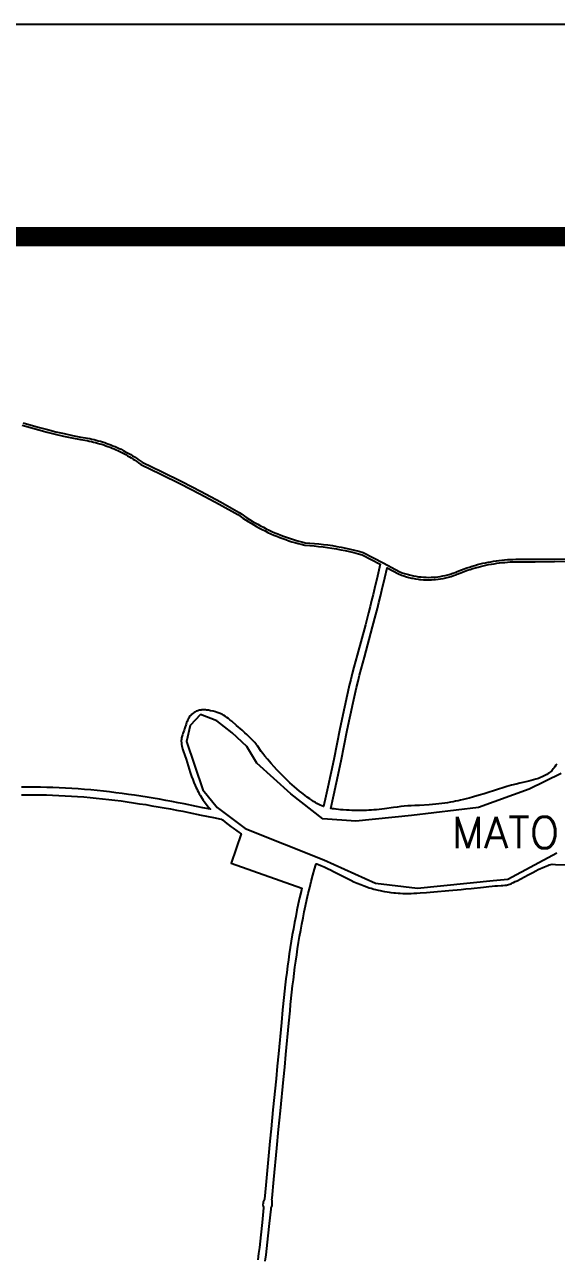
# Model space of a CAD drawing. Header units: metres. Extents: x 731436 to 734980, y 7842414 to 7847426.
# Drawn here: x 732427 to 732851, y 7846445 to 7847426 of the extents above; entities that cross this region are included whole.
import ezdxf
from ezdxf.enums import TextEntityAlignment as Align

# ---------------------------------------------------------------- set-up
doc = ezdxf.new("R2010")
doc.units = ezdxf.units.M
doc.header["$LTSCALE"] = 0.6
doc.linetypes.add('LIN0', pattern=[0])
for name, color, linetype in [('0114001293', 1, 'Continuous'), ('0114001293035', 5, 'Continuous'), ('0114001293036', 5, 'Continuous'), ('0114001293037', 5, 'Continuous'), ('0114001293038', 5, 'Continuous'), ('MARGEM', 5, 'Continuous'), ('MATO', 94, 'LIN0'), ('TEXTO', 7, 'Continuous')]:
    doc.layers.add(name, color=color, linetype=linetype)
doc.styles.add('Simplex', font='simplex.shx')

msp = doc.modelspace()

# ---------------------------------------------------------------- linework, layer by layer
at = {"layer": '0114001293'}
msp.add_lwpolyline([(732425.81, 7847108.97), (732432.32, 7847107.03), (732438.84, 7847105.19), (732445.39, 7847103.45), (732451.96, 7847101.82), (732458.56, 7847100.29), (732465.19, 7847098.87), (732471.88, 7847097.54), (732473.71, 7847097.28), (732475.45, 7847096.99), (732477.18, 7847096.68), (732478.91, 7847096.34), (732480.63, 7847095.97), (732482.35, 7847095.57), (732484.06, 7847095.14), (732485.77, 7847094.68), (732487.46, 7847094.19), (732489.15, 7847093.68), (732490.82, 7847093.14), (732492.49, 7847092.56), (732494.15, 7847091.96), (732495.8, 7847091.34), (732497.43, 7847090.68), (732499.06, 7847090), (732500.67, 7847089.29), (732502.28, 7847088.55), (732503.86, 7847087.79), (732505.44, 7847086.99), (732507, 7847086.18), (732508.55, 7847085.33), (732510.09, 7847084.46), (732511.6, 7847083.57), (732513.11, 7847082.65), (732514.6, 7847081.7), (732516.07, 7847080.73), (732517.52, 7847079.73), (732518.96, 7847078.71), (732520.59, 7847077.52), (732536.55, 7847069.92), (732552.14, 7847062.17), (732567.61, 7847054.18), (732582.95, 7847045.93), (732598.05, 7847037.49), (732599.97, 7847036.12), (732602.05, 7847034.69), (732604.14, 7847033.3), (732606.27, 7847031.94), (732608.41, 7847030.62), (732610.58, 7847029.33), (732612.77, 7847028.09), (732614.98, 7847026.88), (732617.21, 7847025.71), (732619.47, 7847024.58), (732621.74, 7847023.49), (732624.03, 7847022.43), (732626.33, 7847021.42), (732628.66, 7847020.45), (732631, 7847019.51), (732633.35, 7847018.62), (732635.72, 7847017.77), (732638.11, 7847016.96), (732640.51, 7847016.18), (732642.92, 7847015.46), (732645.34, 7847014.77), (732647.78, 7847014.12), (732650.42, 7847013.47), (732654.26, 7847013.21), (732657.85, 7847012.91), (732661.44, 7847012.54), (732665.02, 7847012.12), (732668.6, 7847011.64), (732672.17, 7847011.1), (732675.73, 7847010.5), (732679.28, 7847009.84), (732682.81, 7847009.13), (732686.34, 7847008.36), (732689.85, 7847007.52), (732693.35, 7847006.63), (732696.59, 7847005.75), (732712.56, 7846997.47), (732725.77, 7846990.38), (732727.8, 7846989.59), (732729.73, 7846988.91), (732731.7, 7846988.3), (732732.68, 7846988.02), (732733.66, 7846987.76), (732735.67, 7846987.28), (732736.66, 7846987.08), (732738.68, 7846986.7), (732740.72, 7846986.4), (732741.73, 7846986.28), (732742.74, 7846986.17), (732744.79, 7846986.01), (732746.84, 7846985.91), (732748.89, 7846985.89), (732750.94, 7846985.94), (732753, 7846986.06), (732754, 7846986.14), (732756.05, 7846986.37), (732758.08, 7846986.66), (732760.09, 7846987.03), (732762.11, 7846987.46), (732763.09, 7846987.7), (732765.08, 7846988.24), (732766.05, 7846988.52), (732768.01, 7846989.16), (732769.94, 7846989.87), (732770.89, 7846990.24), (732772.97, 7846991.09), (732775.02, 7846991.9), (732777.09, 7846992.67), (732779.18, 7846993.4), (732781.27, 7846994.1), (732783.38, 7846994.76), (732785.5, 7846995.39), (732787.63, 7846995.98), (732789.77, 7846996.53), (732791.92, 7846997.04), (732794.07, 7846997.52), (732796.24, 7846997.96), (732798.41, 7846998.36), (732800.59, 7846998.72), (732802.78, 7846999.05), (732804.97, 7846999.34), (732807.16, 7846999.59), (732809.36, 7846999.8), (732811.56, 7846999.98), (732813.77, 7847000.11), (732815.97, 7847000.21), (732818.17, 7847000.27), (732833.57, 7847000.23), (732849.02, 7847000.38), (732864.37, 7847000.71)], dxfattribs=at)
at = {"layer": '0114001293035'}
msp.add_lwpolyline([(732618.59, 7846441.62), (732619.31, 7846446.61), (732619.96, 7846451.62), (732620.56, 7846456.63), (732621.12, 7846461.64), (732622.17, 7846471.63), (732623.3, 7846483.02), (732623.49, 7846484.06), (732623.83, 7846485), (732624.08, 7846485.9), (732624.2, 7846486.47), (732624.32, 7846487.65), (732624.32, 7846488.06), (732624.26, 7846488.88), (732624.09, 7846489.99), (732624.05, 7846490.41), (732624.05, 7846490.71), (732624.13, 7846491.58), (732625.54, 7846506.52), (732627.87, 7846531.41), (732629.29, 7846546.32), (732630.75, 7846561.25), (732633.25, 7846586.12), (732634.23, 7846596.08), (732635.18, 7846606.04), (732637.49, 7846630.93), (732638.44, 7846640.85), (732638.94, 7846645.81), (732639.98, 7846655.71), (732640.53, 7846660.65), (732641.11, 7846665.59), (732641.72, 7846670.53), (732642.36, 7846675.46), (732643.03, 7846680.39), (732643.74, 7846685.31), (732644.49, 7846690.23), (732645.27, 7846695.14), (732646.09, 7846700.05), (732646.95, 7846704.94), (732647.86, 7846709.83), (732648.8, 7846714.71), (732649.79, 7846719.58), (732650.82, 7846724.44), (732651.89, 7846729.3), (732653.01, 7846734.14), (732654.18, 7846738.98), (732655.39, 7846743.84), (732656.64, 7846748.68), (732657.92, 7846753.53), (732658.88, 7846757.08), (732659.07, 7846757.65), (732659.23, 7846757.86), (732659.37, 7846757.85), (732659.5, 7846757.83), (732659.74, 7846757.75), (732661.02, 7846757.25), (732662.95, 7846756.45), (732665.51, 7846755.34), (732668.68, 7846753.88), (732670.57, 7846752.97), (732673.07, 7846751.73), (732680.96, 7846747.67), (732684.13, 7846746.07), (732686.73, 7846744.8), (732689.35, 7846743.57), (732692.02, 7846742.39), (732694.69, 7846741.29), (732697.42, 7846740.25), (732699.54, 7846739.5), (732701.59, 7846738.82), (732703.03, 7846738.36), (732705.11, 7846737.76), (732706.57, 7846737.36), (732708.66, 7846736.83), (732710.14, 7846736.49), (732712.25, 7846736.04), (732713.75, 7846735.76), (732715.87, 7846735.4), (732717.38, 7846735.18), (732718.84, 7846734.99), (732720.99, 7846734.75), (732722.51, 7846734.62), (732724.66, 7846734.47), (732726.17, 7846734.4), (732728.33, 7846734.32), (732730.53, 7846734.29), (732732.72, 7846734.29), (732734.91, 7846734.33), (732737.09, 7846734.4), (732739.29, 7846734.5), (732742.16, 7846734.66), (732747.21, 7846735.02), (732752.91, 7846735.51), (732764.93, 7846736.64), (732774.84, 7846737.49), (732778.39, 7846737.8), (732782.67, 7846738.23), (732792.54, 7846739.33), (732796.73, 7846739.76), (732799.52, 7846740.01), (732801.61, 7846740.18), (732803.71, 7846740.32), (732806.53, 7846740.48), (732807.83, 7846740.58), (732809.41, 7846740.75), (732810.7, 7846740.97), (732811.51, 7846741.15), (732812.34, 7846741.38), (732813.4, 7846741.72), (732814.19, 7846742.01), (732814.81, 7846742.25), (732815.59, 7846742.59), (732816.46, 7846742.99), (732817.83, 7846743.67), (732819.24, 7846744.41), (732828.04, 7846749.09), (732831.77, 7846751.04), (732834.26, 7846752.31), (732836.13, 7846753.23), (732838, 7846754.12), (732839.24, 7846754.69), (732841.12, 7846755.51), (732842.37, 7846756.03), (732843.63, 7846756.52), (732844.76, 7846756.94), (732846.08, 7846757.36), (732847.08, 7846757.48), (732849.73, 7846757.42), (732859.69, 7846757.06)], dxfattribs=at)
at = {"layer": '0114001293036'}
msp.add_lwpolyline([(732424.54, 7846812.77), (732429.51, 7846812.82), (732434.48, 7846812.83), (732439.45, 7846812.78), (732444.42, 7846812.68), (732449.39, 7846812.53), (732454.35, 7846812.33), (732459.32, 7846812.08), (732464.29, 7846811.79), (732469.25, 7846811.45), (732474.21, 7846811.07), (732479.16, 7846810.64), (732484.11, 7846810.16), (732489.06, 7846809.65), (732494.01, 7846809.09), (732498.95, 7846808.49), (732503.88, 7846807.85), (732508.82, 7846807.17), (732513.75, 7846806.46), (732518.67, 7846805.71), (732523.59, 7846804.93), (732528.51, 7846804.11), (732533.42, 7846803.27), (732538.33, 7846802.39), (732543.23, 7846801.49), (732548.13, 7846800.57), (732553.03, 7846799.62), (732557.92, 7846798.65), (732567.71, 7846796.66), (732577.48, 7846794.6), (732583.68, 7846793.25), (732584.37, 7846792.94), (732584.59, 7846792.78), (732586.9, 7846790.92), (732589.17, 7846789.14), (732591.47, 7846787.39), (732593.22, 7846786.09), (732596.16, 7846783.99), (732597.92, 7846782.77), (732599.63, 7846781.61), (732591.46, 7846758.3), (732647.89, 7846738.52), (732647.22, 7846735.72), (732647.22, 7846735.72), (732646.07, 7846730.76), (732644.98, 7846725.85), (732643.95, 7846720.99), (732642.94, 7846716.01), (732641.98, 7846711.07), (732641.07, 7846706.13), (732640.2, 7846701.18), (732639.37, 7846696.23), (732638.57, 7846691.27), (732637.82, 7846686.3), (732637.11, 7846681.38), (732636.43, 7846676.4), (732635.78, 7846671.38), (732635.16, 7846666.4), (732634.58, 7846661.42), (732634.02, 7846656.46), (732633.49, 7846651.45), (732632.47, 7846641.48), (732631.52, 7846631.51), (732629.21, 7846606.63), (732628.26, 7846596.68), (732627.28, 7846586.73), (732624.79, 7846561.86), (732623.32, 7846546.92), (732622.37, 7846536.96), (732619.1, 7846502.11), (732618.03, 7846490.91), (732617.95, 7846490.45), (732617.85, 7846490.24), (732617.61, 7846489.79), (732617.15, 7846488.72), (732616.91, 7846487.58), (732616.9, 7846486.42), (732617.11, 7846485.28), (732617.35, 7846484.45), (732617.37, 7846484.25), (732617.36, 7846483.96), (732616.2, 7846472.28), (732615.17, 7846462.38), (732614.62, 7846457.44), (732614.02, 7846452.52), (732613.39, 7846447.6), (732612.69, 7846442.7)], dxfattribs=at)
at = {"layer": '0114001293037'}
msp.add_lwpolyline([(732850.79, 7846837.13), (732850.22, 7846836.25), (732849.44, 7846835.13), (732848.85, 7846834.33), (732848.05, 7846833.32), (732847.43, 7846832.62), (732846.8, 7846831.96), (732845.92, 7846831.14), (732844.99, 7846830.37), (732844.01, 7846829.65), (732842.98, 7846828.98), (732841.91, 7846828.35), (732840.79, 7846827.76), (732839.33, 7846827.08), (732837.81, 7846826.46), (732836.23, 7846825.88), (732834.27, 7846825.24), (732832.24, 7846824.66), (732830.5, 7846824.2), (732828.74, 7846823.76), (732821.48, 7846822.09), (732818.55, 7846821.37), (732814.94, 7846820.42), (732811.03, 7846819.32), (732807.89, 7846818.39), (732804.43, 7846817.33), (732792.93, 7846813.67), (732788.93, 7846812.42), (732784.61, 7846811.13), (732780.97, 7846810.1), (732778.64, 7846809.49), (732776.65, 7846808.99), (732774.32, 7846808.44), (732772.31, 7846808), (732770.3, 7846807.59), (732768.27, 7846807.22), (732766.23, 7846806.87), (732763.83, 7846806.5), (732761.76, 7846806.2), (732759.33, 7846805.89), (732756.89, 7846805.6), (732754.43, 7846805.33), (732749.14, 7846804.81), (732741.66, 7846804.15), (732740.48, 7846804.16), (732737.96, 7846804.14), (732735.04, 7846804.06), (732732.12, 7846803.89), (732729.21, 7846803.64), (732726.69, 7846803.38), (732723.82, 7846803.03), (732720.97, 7846802.66), (732713.58, 7846801.63), (732709.41, 7846801.12), (732707.34, 7846800.9), (732705.28, 7846800.71), (732703.21, 7846800.56), (732701.13, 7846800.44), (732699.4, 7846800.37), (732697.32, 7846800.31), (732695.58, 7846800.28), (732693.5, 7846800.27), (732691.75, 7846800.29), (732689.65, 7846800.34), (732687.55, 7846800.41), (732685.44, 7846800.5), (732683.33, 7846800.62), (732680.85, 7846800.78), (732678.74, 7846800.94), (732676.99, 7846801.11), (732675.26, 7846801.29), (732673.56, 7846801.52), (732672.21, 7846801.73), (732670.8, 7846801.98), (732672.76, 7846810.28), (732673.88, 7846815.17), (732674.97, 7846820.07), (732676.03, 7846824.98), (732677.07, 7846829.88), (732679.08, 7846839.7), (732683.99, 7846864.21), (732686, 7846873.99), (732687.03, 7846878.86), (732688.08, 7846883.74), (732689.16, 7846888.6), (732690.28, 7846893.45), (732691.43, 7846898.29), (732692.62, 7846903.12), (732693.85, 7846907.95), (732695.1, 7846912.78), (732697.66, 7846922.42), (732704.21, 7846946.55), (732706.78, 7846956.24), (732708.04, 7846961.09), (732709.27, 7846965.96), (732710.47, 7846970.83), (732711.64, 7846975.7), (732713.93, 7846985.46), (732715.75, 7846993.47), (732715.75, 7846993.47), (732724.93, 7846988.56), (732727.11, 7846987.71), (732729.11, 7846987.01), (732731.13, 7846986.38), (732732.15, 7846986.09), (732733.17, 7846985.82), (732735.23, 7846985.33), (732736.27, 7846985.11), (732738.35, 7846984.73), (732740.45, 7846984.42), (732741.5, 7846984.29), (732742.56, 7846984.18), (732744.67, 7846984.01), (732746.79, 7846983.91), (732748.9, 7846983.89), (732751.02, 7846983.94), (732753.14, 7846984.07), (732754.19, 7846984.15), (732756.3, 7846984.39), (732758.4, 7846984.69), (732760.48, 7846985.06), (732762.55, 7846985.51), (732763.58, 7846985.76), (732765.63, 7846986.31), (732766.64, 7846986.61), (732768.66, 7846987.27), (732770.65, 7846988), (732771.63, 7846988.38), (732773.71, 7846989.24), (732775.74, 7846990.03), (732777.77, 7846990.79), (732779.83, 7846991.51), (732781.89, 7846992.2), (732783.96, 7846992.85), (732786.05, 7846993.46), (732788.15, 7846994.04), (732790.25, 7846994.59), (732792.37, 7846995.09), (732794.49, 7846995.56), (732796.62, 7846995.99), (732798.76, 7846996.39), (732800.9, 7846996.75), (732803.05, 7846997.07), (732805.21, 7846997.35), (732807.37, 7846997.6), (732809.53, 7846997.81), (732811.7, 7846997.98), (732813.87, 7846998.11), (732816.04, 7846998.21), (732818.19, 7846998.27), (732833.57, 7846998.23), (732849.05, 7846998.38), (732864.36, 7846998.7)], dxfattribs=at)
at = {"layer": '0114001293038'}
msp.add_lwpolyline([(732425.21, 7847107.06), (732431.76, 7847105.1), (732438.31, 7847103.26), (732444.89, 7847101.51), (732451.5, 7847099.87), (732458.13, 7847098.34), (732464.78, 7847096.91), (732471.54, 7847095.57), (732473.4, 7847095.3), (732475.11, 7847095.02), (732476.81, 7847094.72), (732478.51, 7847094.38), (732480.2, 7847094.02), (732481.88, 7847093.62), (732483.56, 7847093.2), (732485.23, 7847092.75), (732486.89, 7847092.28), (732488.55, 7847091.77), (732490.19, 7847091.24), (732491.83, 7847090.68), (732493.45, 7847090.09), (732495.07, 7847089.47), (732496.68, 7847088.83), (732498.27, 7847088.16), (732499.85, 7847087.46), (732501.42, 7847086.74), (732502.98, 7847085.99), (732504.53, 7847085.21), (732506.06, 7847084.41), (732507.58, 7847083.59), (732509.08, 7847082.73), (732510.57, 7847081.85), (732512.05, 7847080.95), (732513.51, 7847080.02), (732514.95, 7847079.07), (732516.38, 7847078.09), (732517.79, 7847077.09), (732519.56, 7847075.79), (732535.67, 7847068.12), (732551.24, 7847060.39), (732566.68, 7847052.41), (732581.99, 7847044.18), (732596.98, 7847035.8), (732598.82, 7847034.48), (732600.92, 7847033.03), (732603.05, 7847031.62), (732605.2, 7847030.24), (732607.38, 7847028.91), (732609.58, 7847027.6), (732611.8, 7847026.34), (732614.04, 7847025.12), (732616.3, 7847023.93), (732618.58, 7847022.78), (732620.89, 7847021.68), (732623.21, 7847020.61), (732625.54, 7847019.58), (732627.9, 7847018.6), (732630.27, 7847017.65), (732632.66, 7847016.74), (732635.06, 7847015.88), (732637.48, 7847015.06), (732639.91, 7847014.28), (732642.36, 7847013.54), (732644.81, 7847012.84), (732647.28, 7847012.18), (732650.11, 7847011.49), (732654.1, 7847011.22), (732657.67, 7847010.92), (732661.22, 7847010.56), (732664.77, 7847010.14), (732668.32, 7847009.66), (732671.85, 7847009.13), (732675.38, 7847008.53), (732678.89, 7847007.88), (732682.4, 7847007.17), (732685.89, 7847006.41), (732689.37, 7847005.58), (732692.84, 7847004.7), (732695.86, 7847003.88), (732710.27, 7846996.41), (732708.08, 7846986.81), (732705.81, 7846977.09), (732704.64, 7846972.25), (732703.45, 7846967.41), (732702.22, 7846962.58), (732700.98, 7846957.75), (732698.42, 7846948.11), (732691.87, 7846923.98), (732689.29, 7846914.3), (732688.03, 7846909.44), (732686.8, 7846904.58), (732685.6, 7846899.7), (732684.44, 7846894.82), (732683.31, 7846889.92), (732682.22, 7846885.02), (732681.16, 7846880.12), (732680.12, 7846875.21), (732678.11, 7846865.4), (732673.2, 7846840.89), (732671.2, 7846831.11), (732670.17, 7846826.23), (732669.11, 7846821.36), (732668.03, 7846816.5), (732666.92, 7846811.64), (732665.01, 7846803.55), (732663.67, 7846804.07), (732662.48, 7846804.59), (732661.3, 7846805.15), (732659.84, 7846805.93), (732658.68, 7846806.59), (732657.23, 7846807.48), (732655.8, 7846808.41), (732654.08, 7846809.59), (732652.1, 7846811.02), (732650.13, 7846812.5), (732647.91, 7846814.21), (732646, 7846815.74), (732643.85, 7846817.51), (732641.99, 7846819.09), (732640.17, 7846820.69), (732638.37, 7846822.33), (732636.34, 7846824.24), (732634.34, 7846826.19), (732632.36, 7846828.18), (732630.17, 7846830.45), (732628.01, 7846832.75), (732625.88, 7846835.09), (732623.53, 7846837.72), (732620.49, 7846841.17), (732618.45, 7846843.54), (732617.59, 7846844.6), (732616.75, 7846845.66), (732615.55, 7846847.3), (732612.48, 7846851.68), (732611.81, 7846852.58), (732611.12, 7846853.48), (732610.4, 7846854.37), (732609.66, 7846855.24), (732608.9, 7846856.09), (732608.13, 7846856.91), (732607.08, 7846857.98), (732605.76, 7846859.27), (732604.15, 7846860.76), (732602.54, 7846862.21), (732600.38, 7846864.1), (732595.79, 7846868.03), (732592, 7846871.36), (732590.57, 7846872.57), (732589.39, 7846873.51), (732588.16, 7846874.43), (732586.89, 7846875.31), (732585.56, 7846876.14), (732584.53, 7846876.71), (732583.46, 7846877.24), (732582.73, 7846877.57), (732582, 7846877.86), (732580.53, 7846878.39), (732579.03, 7846878.85), (732577.15, 7846879.33), (732575.23, 7846879.75), (732573.63, 7846880.03), (732572.81, 7846880.15), (732571.98, 7846880.24), (732571.14, 7846880.31), (732570.29, 7846880.35), (732569, 7846880.35), (732568.14, 7846880.29), (732567.7, 7846880.25), (732566.83, 7846880.13), (732566.39, 7846880.05), (732565.52, 7846879.84), (732565.09, 7846879.72), (732564.22, 7846879.42), (732563.8, 7846879.25), (732562.95, 7846878.84), (732562.54, 7846878.61), (732562.14, 7846878.36), (732561.37, 7846877.83), (732561, 7846877.55), (732560.31, 7846876.94), (732559.66, 7846876.3), (732559.05, 7846875.62), (732558.77, 7846875.27), (732558.23, 7846874.55), (732557.74, 7846873.8), (732557.3, 7846873.04), (732557.09, 7846872.66), (732556.72, 7846871.89), (732556.4, 7846871.13), (732556.11, 7846870.38), (732555.61, 7846868.91), (732554.77, 7846866.16), (732554.46, 7846865.21), (732554.13, 7846864.27), (732553.09, 7846861.54), (732552.71, 7846860.42), (732552.47, 7846859.65), (732552.26, 7846858.84), (732552.08, 7846858.01), (732551.95, 7846857.14), (732551.9, 7846856.7), (732551.87, 7846856.26), (732551.85, 7846855.38), (732551.88, 7846854.52), (732551.96, 7846853.67), (732552.08, 7846852.84), (732552.31, 7846851.63), (732552.59, 7846850.45), (732552.92, 7846849.3), (732553.39, 7846847.82), (732554.69, 7846844.03), (732555.68, 7846841.01), (732559, 7846830.56), (732560.04, 7846827.47), (732560.9, 7846825.06), (732561.83, 7846822.66), (732562.84, 7846820.27), (732563.45, 7846818.93), (732564.09, 7846817.59), (732564.75, 7846816.26), (732565.44, 7846814.95), (732566.16, 7846813.65), (732566.9, 7846812.37), (732567.67, 7846811.1), (732568.46, 7846809.84), (732569.28, 7846808.6), (732570.13, 7846807.38), (732571.01, 7846806.17), (732571.7, 7846805.28), (732572.64, 7846804.1), (732573.36, 7846803.24), (732574.36, 7846802.11), (732575.2, 7846801.21), (732568.95, 7846802.53), (732564.04, 7846803.54), (732554.21, 7846805.51), (732549.29, 7846806.46), (732544.36, 7846807.39), (732539.43, 7846808.29), (732534.49, 7846809.17), (732529.54, 7846810.02), (732524.59, 7846810.84), (732519.63, 7846811.63), (732514.67, 7846812.39), (732509.7, 7846813.11), (732504.72, 7846813.79), (732499.74, 7846814.44), (732494.75, 7846815.04), (732489.76, 7846815.61), (732484.76, 7846816.13), (732479.76, 7846816.61), (732474.75, 7846817.04), (732469.74, 7846817.43), (732464.72, 7846817.77), (732459.7, 7846818.07), (732454.68, 7846818.32), (732449.66, 7846818.52), (732444.63, 7846818.67), (732439.6, 7846818.78), (732434.57, 7846818.83), (732429.54, 7846818.82), (732424.51, 7846818.77)], dxfattribs=at)
at = {"layer": 'MARGEM', "color": 174, "linetype": 'LIN0', "flags": 128}
msp.add_lwpolyline([(734980.23, 7842414), (734980.23, 7847425.87), (731436.48, 7847425.87), (731436.48, 7842414)], close=True, dxfattribs=at)
at = {"layer": 'MARGEM', "color": 174, "linetype": 'LIN0', "const_width": 15.33, "flags": 128}
msp.add_lwpolyline([(734811.48, 7842978.29), (734811.48, 7847257.12), (731605.23, 7847257.12), (731605.23, 7842978.29)], close=True, dxfattribs=at)
at = {"layer": 'MATO'}
for points in [[(732567.12, 7846876.59), (732559.01, 7846867.99), (732555.97, 7846855.08), (732568.89, 7846816.86), (732580.29, 7846802.69), (732602.83, 7846785.99), (732665.39, 7846761.12), (732706.42, 7846742.4), (732739.85, 7846738.35), (732800.13, 7846744.67), (732811.78, 7846745.69), (732850.89, 7846766.71)], [(732854.4, 7846829.69), (732828.82, 7846817.29), (732788.55, 7846802.61), (732735.11, 7846796.29), (732690.79, 7846791.73), (732664.45, 7846793.76), (732638.98, 7846813.57), (732611.88, 7846837.86), (732604.03, 7846851.28), (732592.38, 7846862.16), (732580.22, 7846871.78), (732567.12, 7846876.59)]]:
    msp.add_lwpolyline(points, dxfattribs=at)

# ---------------------------------------------------------------- texts
at = {"layer": 'TEXTO', "linetype": 'Continuous', "style": 'Simplex'}
msp.add_text('MATO', height=25, dxfattribs=at).set_placement((732810.05, 7846782.78), align=Align.MIDDLE_CENTER)

doc.saveas('drawing.dxf')
